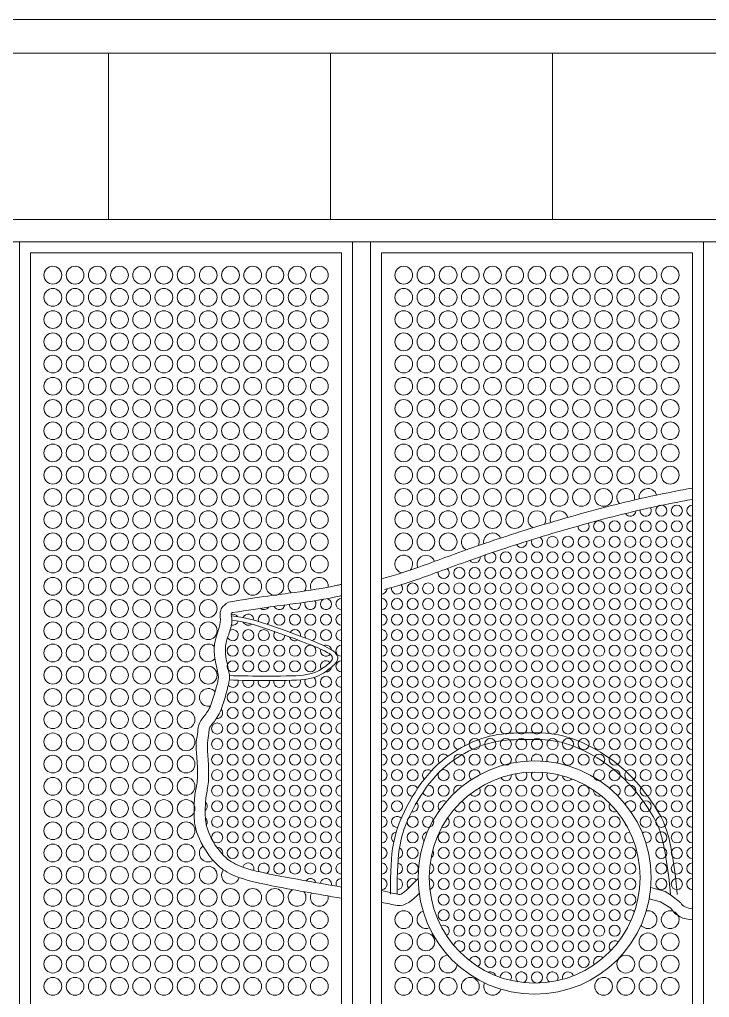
# Model space of a CAD drawing. Header units: metres. Extents: x 14775 to 14878, y 5674 to 5737.
# Drawn here: x 14863.125 to 14866.232, y 5693.133 to 5697.533 of the extents above; entities that cross this region are included whole.
import ezdxf

# ---------------------------------------------------------------- set-up
doc = ezdxf.new("R2010")
doc.units = ezdxf.units.M
doc.header["$MEASUREMENT"] = 0
doc.layers.add('АР-Стены', color=7, linetype='Continuous', lineweight=13)
doc.layers.add('ЧЕРТЕЖ', color=7, linetype='Continuous', lineweight=0)

# ---------------------------------------------------------------- blocks, each defined once
blk = doc.blocks.new('*U77')
at = {"layer": 'АР-Стены', "color": 8, "linetype": 'Continuous', "lineweight": 0}
blk.add_line((-1.7691, -0.9383), (-1.7225, -0.9748), dxfattribs=at)
at = {"layer": 'АР-Стены', "color": 8, "linetype": 'Continuous', "lineweight": 0, "flags": 128}
blk.add_lwpolyline([(-1.7691, -0.9383), (-1.7934, -0.924), (-1.8576, -0.9058)], dxfattribs=at)
at = {"layer": 'АР-Стены', "color": 8, "linetype": 'Continuous', "lineweight": 13, "flags": 128}
blk.add_lwpolyline([(-1.767, -0.9976), (-1.8132, -0.9703), (-1.8643, -0.9559)], dxfattribs=at)
at = {"layer": 'АР-Стены', "color": 251, "linetype": 'Continuous', "lineweight": 0}
for centre, radius in [((-4.55, 1.85), 0.04), ((-4.45, 1.85), 0.04), ((-4.35, 1.85), 0.04), ((-4.25, 1.85), 0.04), ((-4.15, 1.85), 0.04), ((-4.05, 1.85), 0.04), ((-3.95, 1.85), 0.04), ((-3.85, 1.85), 0.04), ((-3.75, 1.85), 0.04), ((-3.65, 1.85), 0.04), ((-3.55, 1.85), 0.04), ((-3.45, 1.85), 0.04), ((-3.35, 1.85), 0.04), ((-2.97, 1.85), 0.04), ((-2.87, 1.85), 0.04), ((-2.77, 1.85), 0.04), ((-2.67, 1.85), 0.04), ((-2.57, 1.85), 0.04), ((-2.47, 1.85), 0.04), ((-2.37, 1.85), 0.04), ((-2.27, 1.85), 0.04), ((-2.17, 1.85), 0.04), ((-2.07, 1.85), 0.04), ((-1.97, 1.85), 0.04), ((-1.87, 1.85), 0.04), ((-1.77, 1.85), 0.04), ((-4.55, 1.75), 0.04), ((-4.45, 1.75), 0.04), ((-4.35, 1.75), 0.04), ((-4.25, 1.75), 0.04), ((-4.15, 1.75), 0.04), ((-4.05, 1.75), 0.04), ((-3.95, 1.75), 0.04), ((-3.85, 1.75), 0.04), ((-3.75, 1.75), 0.04), ((-3.65, 1.75), 0.04), ((-3.55, 1.75), 0.04), ((-3.45, 1.75), 0.04), ((-3.35, 1.75), 0.04), ((-2.97, 1.75), 0.04), ((-2.87, 1.75), 0.04), ((-2.77, 1.75), 0.04), ((-2.67, 1.75), 0.04), ((-2.57, 1.75), 0.04), ((-2.47, 1.75), 0.04), ((-2.37, 1.75), 0.04), ((-2.27, 1.75), 0.04), ((-2.17, 1.75), 0.04), ((-2.07, 1.75), 0.04), ((-1.97, 1.75), 0.04), ((-1.87, 1.75), 0.04), ((-1.77, 1.75), 0.04), ((-4.55, 1.65), 0.04), ((-4.45, 1.65), 0.04), ((-4.35, 1.65), 0.04), ((-4.25, 1.65), 0.04), ((-4.15, 1.65), 0.04), ((-4.05, 1.65), 0.04), ((-3.95, 1.65), 0.04), ((-3.85, 1.65), 0.04), ((-3.75, 1.65), 0.04), ((-3.65, 1.65), 0.04), ((-3.55, 1.65), 0.04), ((-3.45, 1.65), 0.04), ((-3.35, 1.65), 0.04), ((-2.97, 1.65), 0.04), ((-2.87, 1.65), 0.04), ((-2.77, 1.65), 0.04), ((-2.67, 1.65), 0.04), ((-2.57, 1.65), 0.04), ((-2.47, 1.65), 0.04), ((-2.37, 1.65), 0.04), ((-2.27, 1.65), 0.04), ((-2.17, 1.65), 0.04), ((-2.07, 1.65), 0.04), ((-1.97, 1.65), 0.04), ((-1.87, 1.65), 0.04), ((-1.77, 1.65), 0.04), ((-4.55, 1.55), 0.04), ((-4.45, 1.55), 0.04), ((-4.35, 1.55), 0.04), ((-4.25, 1.55), 0.04), ((-4.15, 1.55), 0.04), ((-4.05, 1.55), 0.04), ((-3.95, 1.55), 0.04), ((-3.85, 1.55), 0.04), ((-3.75, 1.55), 0.04), ((-3.65, 1.55), 0.04), ((-3.55, 1.55), 0.04), ((-3.45, 1.55), 0.04), ((-3.35, 1.55), 0.04), ((-2.97, 1.55), 0.04), ((-2.87, 1.55), 0.04), ((-2.77, 1.55), 0.04), ((-2.67, 1.55), 0.04), ((-2.57, 1.55), 0.04), ((-2.47, 1.55), 0.04), ((-2.37, 1.55), 0.04), ((-2.27, 1.55), 0.04), ((-2.17, 1.55), 0.04), ((-2.07, 1.55), 0.04), ((-1.97, 1.55), 0.04), ((-1.87, 1.55), 0.04), ((-1.77, 1.55), 0.04), ((-4.55, 1.45), 0.04), ((-4.45, 1.45), 0.04), ((-4.35, 1.45), 0.04), ((-4.25, 1.45), 0.04), ((-4.15, 1.45), 0.04), ((-4.05, 1.45), 0.04), ((-3.95, 1.45), 0.04), ((-3.85, 1.45), 0.04), ((-3.75, 1.45), 0.04), ((-3.65, 1.45), 0.04), ((-3.55, 1.45), 0.04), ((-3.45, 1.45), 0.04), ((-3.35, 1.45), 0.04), ((-2.97, 1.45), 0.04), ((-2.87, 1.45), 0.04), ((-2.77, 1.45), 0.04), ((-2.67, 1.45), 0.04), ((-2.57, 1.45), 0.04), ((-2.47, 1.45), 0.04), ((-2.37, 1.45), 0.04), ((-2.27, 1.45), 0.04), ((-2.17, 1.45), 0.04), ((-2.07, 1.45), 0.04), ((-1.97, 1.45), 0.04), ((-1.87, 1.45), 0.04), ((-1.77, 1.45), 0.04), ((-4.55, 1.35), 0.04), ((-4.45, 1.35), 0.04), ((-4.35, 1.35), 0.04), ((-4.25, 1.35), 0.04), ((-4.15, 1.35), 0.04), ((-4.05, 1.35), 0.04), ((-3.95, 1.35), 0.04), ((-3.85, 1.35), 0.04), ((-3.75, 1.35), 0.04), ((-3.65, 1.35), 0.04), ((-3.55, 1.35), 0.04), ((-3.45, 1.35), 0.04), ((-3.35, 1.35), 0.04), ((-2.97, 1.35), 0.04), ((-2.87, 1.35), 0.04), ((-2.77, 1.35), 0.04), ((-2.67, 1.35), 0.04), ((-2.57, 1.35), 0.04), ((-2.47, 1.35), 0.04), ((-2.37, 1.35), 0.04), ((-2.27, 1.35), 0.04), ((-2.17, 1.35), 0.04), ((-2.07, 1.35), 0.04), ((-1.97, 1.35), 0.04), ((-1.87, 1.35), 0.04), ((-1.77, 1.35), 0.04), ((-4.55, 1.25), 0.04), ((-4.45, 1.25), 0.04), ((-4.35, 1.25), 0.04), ((-4.25, 1.25), 0.04), ((-4.15, 1.25), 0.04), ((-4.05, 1.25), 0.04), ((-3.95, 1.25), 0.04), ((-3.85, 1.25), 0.04), ((-3.75, 1.25), 0.04), ((-3.65, 1.25), 0.04), ((-3.55, 1.25), 0.04), ((-3.45, 1.25), 0.04), ((-3.35, 1.25), 0.04), ((-2.97, 1.25), 0.04), ((-2.87, 1.25), 0.04), ((-2.77, 1.25), 0.04), ((-2.67, 1.25), 0.04), ((-2.57, 1.25), 0.04), ((-2.47, 1.25), 0.04), ((-2.37, 1.25), 0.04), ((-2.27, 1.25), 0.04), ((-2.17, 1.25), 0.04), ((-2.07, 1.25), 0.04), ((-1.97, 1.25), 0.04), ((-1.87, 1.25), 0.04), ((-1.77, 1.25), 0.04), ((-4.55, 1.15), 0.04), ((-4.45, 1.15), 0.04), ((-4.35, 1.15), 0.04), ((-4.25, 1.15), 0.04), ((-4.15, 1.15), 0.04), ((-4.05, 1.15), 0.04), ((-3.95, 1.15), 0.04), ((-3.85, 1.15), 0.04), ((-3.75, 1.15), 0.04), ((-3.65, 1.15), 0.04), ((-3.55, 1.15), 0.04), ((-3.45, 1.15), 0.04), ((-3.35, 1.15), 0.04), ((-2.97, 1.15), 0.04), ((-2.87, 1.15), 0.04), ((-2.77, 1.15), 0.04), ((-2.67, 1.15), 0.04), ((-2.57, 1.15), 0.04), ((-2.47, 1.15), 0.04), ((-2.37, 1.15), 0.04), ((-2.27, 1.15), 0.04), ((-2.17, 1.15), 0.04), ((-2.07, 1.15), 0.04), ((-1.97, 1.15), 0.04), ((-1.87, 1.15), 0.04), ((-1.77, 1.15), 0.04), ((-4.55, 1.05), 0.04), ((-4.45, 1.05), 0.04), ((-4.35, 1.05), 0.04), ((-4.25, 1.05), 0.04), ((-4.15, 1.05), 0.04), ((-4.05, 1.05), 0.04), ((-3.95, 1.05), 0.04), ((-3.85, 1.05), 0.04), ((-3.75, 1.05), 0.04), ((-3.65, 1.05), 0.04), ((-3.55, 1.05), 0.04), ((-3.45, 1.05), 0.04), ((-3.35, 1.05), 0.04), ((-2.97, 1.05), 0.04), ((-2.87, 1.05), 0.04), ((-2.77, 1.05), 0.04), ((-2.67, 1.05), 0.04), ((-2.57, 1.05), 0.04), ((-2.47, 1.05), 0.04), ((-2.37, 1.05), 0.04), ((-2.27, 1.05), 0.04), ((-2.17, 1.05), 0.04), ((-2.07, 1.05), 0.04), ((-1.97, 1.05), 0.04), ((-1.87, 1.05), 0.04), ((-1.77, 1.05), 0.04), ((-4.55, 0.95), 0.04), ((-4.45, 0.95), 0.04), ((-4.35, 0.95), 0.04), ((-4.25, 0.95), 0.04), ((-4.15, 0.95), 0.04), ((-4.05, 0.95), 0.04), ((-3.95, 0.95), 0.04), ((-3.85, 0.95), 0.04), ((-3.75, 0.95), 0.04), ((-3.65, 0.95), 0.04), ((-3.55, 0.95), 0.04), ((-3.45, 0.95), 0.04), ((-3.35, 0.95), 0.04), ((-2.97, 0.95), 0.04), ((-2.87, 0.95), 0.04), ((-2.77, 0.95), 0.04), ((-2.67, 0.95), 0.04), ((-2.57, 0.95), 0.04), ((-2.47, 0.95), 0.04), ((-2.37, 0.95), 0.04), ((-2.27, 0.95), 0.04), ((-2.17, 0.95), 0.04), ((-2.07, 0.95), 0.04), ((-1.97, 0.95), 0.04), ((-1.87, 0.95), 0.04), ((-1.77, 0.95), 0.04), ((-4.55, 0.85), 0.04), ((-4.45, 0.85), 0.04), ((-4.35, 0.85), 0.04), ((-4.25, 0.85), 0.04), ((-4.15, 0.85), 0.04), ((-4.05, 0.85), 0.04), ((-3.95, 0.85), 0.04), ((-3.85, 0.85), 0.04), ((-3.75, 0.85), 0.04), ((-3.65, 0.85), 0.04), ((-3.55, 0.85), 0.04), ((-3.45, 0.85), 0.04), ((-3.35, 0.85), 0.04), ((-2.97, 0.85), 0.04), ((-2.87, 0.85), 0.04), ((-2.77, 0.85), 0.04), ((-2.67, 0.85), 0.04), ((-2.57, 0.85), 0.04), ((-2.47, 0.85), 0.04), ((-2.37, 0.85), 0.04), ((-2.27, 0.85), 0.04), ((-2.17, 0.85), 0.04), ((-2.07, 0.85), 0.04), ((-4.55, 0.75), 0.04), ((-4.45, 0.75), 0.04), ((-4.35, 0.75), 0.04), ((-4.25, 0.75), 0.04), ((-4.15, 0.75), 0.04), ((-4.05, 0.75), 0.04), ((-3.95, 0.75), 0.04), ((-3.85, 0.75), 0.04), ((-3.75, 0.75), 0.04), ((-3.65, 0.75), 0.04), ((-3.55, 0.75), 0.04), ((-3.45, 0.75), 0.04), ((-3.35, 0.75), 0.04), ((-2.97, 0.75), 0.04), ((-2.87, 0.75), 0.04), ((-2.77, 0.75), 0.04), ((-2.67, 0.75), 0.04), ((-2.57, 0.75), 0.04), ((-2.47, 0.75), 0.04), ((-4.55, 0.65), 0.04), ((-4.45, 0.65), 0.04), ((-4.35, 0.65), 0.04), ((-4.25, 0.65), 0.04), ((-4.15, 0.65), 0.04), ((-4.05, 0.65), 0.04), ((-3.95, 0.65), 0.04), ((-3.85, 0.65), 0.04), ((-3.75, 0.65), 0.04), ((-3.65, 0.65), 0.04), ((-3.55, 0.65), 0.04), ((-3.45, 0.65), 0.04), ((-3.35, 0.65), 0.04), ((-2.97, 0.65), 0.04), ((-2.87, 0.65), 0.04), ((-2.77, 0.65), 0.04), ((-4.55, 0.55), 0.04), ((-4.45, 0.55), 0.04), ((-4.35, 0.55), 0.04), ((-4.25, 0.55), 0.04), ((-4.15, 0.55), 0.04), ((-4.05, 0.55), 0.04), ((-3.95, 0.55), 0.04), ((-3.85, 0.55), 0.04), ((-3.75, 0.55), 0.04), ((-3.65, 0.55), 0.04), ((-3.55, 0.55), 0.04), ((-3.45, 0.55), 0.04), ((-3.35, 0.55), 0.04), ((-4.55, 0.45), 0.04), ((-4.45, 0.45), 0.04), ((-4.35, 0.45), 0.04), ((-4.25, 0.45), 0.04), ((-4.15, 0.45), 0.04), ((-4.05, 0.45), 0.04), ((-3.95, 0.45), 0.04), ((-3.85, 0.45), 0.04), ((-3.75, 0.45), 0.04), ((-3.65, 0.45), 0.04), ((-3.55, 0.45), 0.04), ((-4.55, 0.35), 0.04), ((-4.45, 0.35), 0.04), ((-4.35, 0.35), 0.04), ((-4.25, 0.35), 0.04), ((-4.15, 0.35), 0.04), ((-4.05, 0.35), 0.04), ((-3.95, 0.35), 0.04), ((-3.85, 0.35), 0.04), ((-4.55, 0.25), 0.04), ((-4.45, 0.25), 0.04), ((-4.35, 0.25), 0.04), ((-4.25, 0.25), 0.04), ((-4.15, 0.25), 0.04), ((-4.05, 0.25), 0.04), ((-3.95, 0.25), 0.04), ((-3.85, 0.25), 0.04), ((-4.55, 0.15), 0.04), ((-4.45, 0.15), 0.04), ((-4.35, 0.15), 0.04), ((-4.25, 0.15), 0.04), ((-4.15, 0.15), 0.04), ((-4.05, 0.15), 0.04), ((-3.95, 0.15), 0.04), ((-4.55, 0.05), 0.04), ((-4.45, 0.05), 0.04), ((-4.35, 0.05), 0.04), ((-4.25, 0.05), 0.04), ((-4.15, 0.05), 0.04), ((-4.05, 0.05), 0.04), ((-3.95, 0.05), 0.04), ((-3.85, 0.05), 0.04), ((-4.55, -0.05), 0.04), ((-4.45, -0.05), 0.04), ((-4.35, -0.05), 0.04), ((-4.25, -0.05), 0.04), ((-4.15, -0.05), 0.04), ((-4.05, -0.05), 0.04), ((-3.95, -0.05), 0.04), ((-4.55, -0.15), 0.04), ((-4.45, -0.15), 0.04), ((-4.35, -0.15), 0.04), ((-4.25, -0.15), 0.04), ((-4.15, -0.15), 0.04), ((-4.05, -0.15), 0.04), ((-3.95, -0.15), 0.04), ((-4.55, -0.25), 0.04), ((-4.45, -0.25), 0.04), ((-4.35, -0.25), 0.04), ((-4.25, -0.25), 0.04), ((-4.15, -0.25), 0.04), ((-4.05, -0.25), 0.04), ((-3.95, -0.25), 0.04), ((-4.55, -0.35), 0.04), ((-4.45, -0.35), 0.04), ((-4.35, -0.35), 0.04), ((-4.25, -0.35), 0.04), ((-4.15, -0.35), 0.04), ((-4.05, -0.35), 0.04), ((-3.95, -0.35), 0.04), ((-2.3804, -0.8606), 0.4748), ((-4.55, -0.45), 0.04), ((-4.45, -0.45), 0.04), ((-4.35, -0.45), 0.04), ((-4.25, -0.45), 0.04), ((-4.15, -0.45), 0.04), ((-4.05, -0.45), 0.04), ((-3.95, -0.45), 0.04), ((-4.55, -0.55), 0.04), ((-4.45, -0.55), 0.04), ((-4.35, -0.55), 0.04), ((-4.25, -0.55), 0.04), ((-4.15, -0.55), 0.04), ((-4.05, -0.55), 0.04), ((-3.95, -0.55), 0.04), ((-4.55, -0.65), 0.04), ((-4.45, -0.65), 0.04), ((-4.35, -0.65), 0.04), ((-4.25, -0.65), 0.04), ((-4.15, -0.65), 0.04), ((-4.05, -0.65), 0.04), ((-3.95, -0.65), 0.04), ((-4.55, -0.75), 0.04), ((-4.45, -0.75), 0.04), ((-4.35, -0.75), 0.04), ((-4.25, -0.75), 0.04), ((-4.15, -0.75), 0.04), ((-4.05, -0.75), 0.04), ((-3.95, -0.75), 0.04), ((-4.55, -0.85), 0.04), ((-4.45, -0.85), 0.04), ((-4.35, -0.85), 0.04), ((-4.25, -0.85), 0.04), ((-4.15, -0.85), 0.04), ((-4.05, -0.85), 0.04), ((-3.95, -0.85), 0.04), ((-3.85, -0.85), 0.04), ((-4.55, -0.95), 0.04), ((-4.45, -0.95), 0.04), ((-4.35, -0.95), 0.04), ((-4.25, -0.95), 0.04), ((-4.15, -0.95), 0.04), ((-4.05, -0.95), 0.04), ((-3.95, -0.95), 0.04), ((-3.85, -0.95), 0.04), ((-3.75, -0.95), 0.04), ((-3.65, -0.95), 0.04), ((-3.55, -0.95), 0.04), ((-4.55, -1.05), 0.04), ((-4.45, -1.05), 0.04), ((-4.35, -1.05), 0.04), ((-4.25, -1.05), 0.04), ((-4.15, -1.05), 0.04), ((-4.05, -1.05), 0.04), ((-3.95, -1.05), 0.04), ((-3.85, -1.05), 0.04), ((-3.75, -1.05), 0.04), ((-3.65, -1.05), 0.04), ((-3.55, -1.05), 0.04), ((-3.45, -1.05), 0.04), ((-3.35, -1.05), 0.04), ((-2.97, -1.05), 0.04), ((-1.77, -1.05), 0.04), ((-4.55, -1.15), 0.04), ((-4.45, -1.15), 0.04), ((-4.35, -1.15), 0.04), ((-4.25, -1.15), 0.04), ((-4.15, -1.15), 0.04), ((-4.05, -1.15), 0.04), ((-3.95, -1.15), 0.04), ((-3.85, -1.15), 0.04), ((-3.75, -1.15), 0.04), ((-3.65, -1.15), 0.04), ((-3.55, -1.15), 0.04), ((-3.45, -1.15), 0.04), ((-3.35, -1.15), 0.04), ((-2.97, -1.15), 0.04), ((-2.87, -1.15), 0.04), ((-1.87, -1.15), 0.04), ((-1.77, -1.15), 0.04), ((-4.55, -1.25), 0.04), ((-4.45, -1.25), 0.04), ((-4.35, -1.25), 0.04), ((-4.25, -1.25), 0.04), ((-4.15, -1.25), 0.04), ((-4.05, -1.25), 0.04), ((-3.95, -1.25), 0.04), ((-3.85, -1.25), 0.04), ((-3.75, -1.25), 0.04), ((-3.65, -1.25), 0.04), ((-3.55, -1.25), 0.04), ((-3.45, -1.25), 0.04), ((-3.35, -1.25), 0.04), ((-2.97, -1.25), 0.04), ((-2.87, -1.25), 0.04), ((-1.97, -1.25), 0.04), ((-1.87, -1.25), 0.04), ((-1.77, -1.25), 0.04), ((-4.55, -1.35), 0.04), ((-4.45, -1.35), 0.04), ((-4.35, -1.35), 0.04), ((-4.25, -1.35), 0.04), ((-4.15, -1.35), 0.04), ((-4.05, -1.35), 0.04), ((-3.95, -1.35), 0.04), ((-3.85, -1.35), 0.04), ((-3.75, -1.35), 0.04), ((-3.65, -1.35), 0.04), ((-3.55, -1.35), 0.04), ((-3.45, -1.35), 0.04), ((-3.35, -1.35), 0.04), ((-2.97, -1.35), 0.04), ((-2.87, -1.35), 0.04), ((-2.77, -1.35), 0.04), ((-2.67, -1.35), 0.04), ((-2.07, -1.35), 0.04), ((-1.97, -1.35), 0.04), ((-1.87, -1.35), 0.04), ((-1.77, -1.35), 0.04)]:
    blk.add_circle(centre, radius, dxfattribs=at)
at = {"layer": 'АР-Стены', "color": 8, "linetype": 'Continuous', "lineweight": 0}
for centre in [(-1.81, 0.79), (-1.74, 0.79), (-2.09, 0.72), (-2.02, 0.72), (-1.95, 0.72), (-1.88, 0.72), (-1.81, 0.72), (-1.74, 0.72), (-2.3, 0.65), (-2.23, 0.65), (-2.16, 0.65), (-2.09, 0.65), (-2.02, 0.65), (-1.95, 0.65), (-1.88, 0.65), (-1.81, 0.65), (-1.74, 0.65), (-2.51, 0.58), (-2.44, 0.58), (-2.37, 0.58), (-2.3, 0.58), (-2.23, 0.58), (-2.16, 0.58), (-2.09, 0.58), (-2.02, 0.58), (-1.95, 0.58), (-1.88, 0.58), (-1.81, 0.58), (-1.74, 0.58), (-2.72, 0.51), (-2.65, 0.51), (-2.58, 0.51), (-2.51, 0.51), (-2.44, 0.51), (-2.37, 0.51), (-2.3, 0.51), (-2.23, 0.51), (-2.16, 0.51), (-2.09, 0.51), (-2.02, 0.51), (-1.95, 0.51), (-1.88, 0.51), (-1.81, 0.51), (-1.74, 0.51), (-2.93, 0.44), (-2.86, 0.44), (-2.79, 0.44), (-2.72, 0.44), (-2.65, 0.44), (-2.58, 0.44), (-2.51, 0.44), (-2.44, 0.44), (-2.37, 0.44), (-2.3, 0.44), (-2.23, 0.44), (-2.16, 0.44), (-2.09, 0.44), (-2.02, 0.44), (-1.95, 0.44), (-1.88, 0.44), (-1.81, 0.44), (-1.74, 0.44), (-3, 0.37), (-2.93, 0.37), (-2.86, 0.37), (-2.79, 0.37), (-2.72, 0.37), (-2.65, 0.37), (-2.58, 0.37), (-2.51, 0.37), (-2.44, 0.37), (-2.37, 0.37), (-2.3, 0.37), (-2.23, 0.37), (-2.16, 0.37), (-2.09, 0.37), (-2.02, 0.37), (-1.95, 0.37), (-1.88, 0.37), (-1.81, 0.37), (-1.74, 0.37), (-3.53, 0.3), (-3.46, 0.3), (-3.39, 0.3), (-3.32, 0.3), (-3, 0.3), (-2.93, 0.3), (-2.86, 0.3), (-2.79, 0.3), (-2.72, 0.3), (-2.65, 0.3), (-2.58, 0.3), (-2.51, 0.3), (-2.44, 0.3), (-2.37, 0.3), (-2.3, 0.3), (-2.23, 0.3), (-2.16, 0.3), (-2.09, 0.3), (-2.02, 0.3), (-1.95, 0.3), (-1.88, 0.3), (-1.81, 0.3), (-1.74, 0.3), (-3.67, 0.23), (-3.6, 0.23), (-3.32, 0.23), (-3, 0.23), (-2.93, 0.23), (-2.86, 0.23), (-2.79, 0.23), (-2.72, 0.23), (-2.65, 0.23), (-2.58, 0.23), (-2.51, 0.23), (-2.44, 0.23), (-2.37, 0.23), (-2.3, 0.23), (-2.23, 0.23), (-2.16, 0.23), (-2.09, 0.23), (-2.02, 0.23), (-1.95, 0.23), (-1.88, 0.23), (-1.81, 0.23), (-1.74, 0.23), (-3.74, 0.16), (-3.67, 0.16), (-3.6, 0.16), (-3.53, 0.16), (-3.46, 0.16), (-3.39, 0.16), (-3, 0.16), (-2.93, 0.16), (-2.86, 0.16), (-2.79, 0.16), (-2.72, 0.16), (-2.65, 0.16), (-2.58, 0.16), (-2.51, 0.16), (-2.44, 0.16), (-2.37, 0.16), (-2.3, 0.16), (-2.23, 0.16), (-2.16, 0.16), (-2.09, 0.16), (-2.02, 0.16), (-1.95, 0.16), (-1.88, 0.16), (-1.81, 0.16), (-1.74, 0.16), (-3.74, 0.09), (-3.67, 0.09), (-3.6, 0.09), (-3.53, 0.09), (-3.46, 0.09), (-3.39, 0.09), (-3, 0.09), (-2.93, 0.09), (-2.86, 0.09), (-2.79, 0.09), (-2.72, 0.09), (-2.65, 0.09), (-2.58, 0.09), (-2.51, 0.09), (-2.44, 0.09), (-2.37, 0.09), (-2.3, 0.09), (-2.23, 0.09), (-2.16, 0.09), (-2.09, 0.09), (-2.02, 0.09), (-1.95, 0.09), (-1.88, 0.09), (-1.81, 0.09), (-1.74, 0.09), (-3.32, 0.02), (-3, 0.02), (-2.93, 0.02), (-2.86, 0.02), (-2.79, 0.02), (-2.72, 0.02), (-2.65, 0.02), (-2.58, 0.02), (-2.51, 0.02), (-2.44, 0.02), (-2.37, 0.02), (-2.3, 0.02), (-2.23, 0.02), (-2.16, 0.02), (-2.09, 0.02), (-2.02, 0.02), (-1.95, 0.02), (-1.88, 0.02), (-1.81, 0.02), (-1.74, 0.02), (-3.74, -0.05), (-3.67, -0.05), (-3.6, -0.05), (-3.53, -0.05), (-3.46, -0.05), (-3.39, -0.05), (-3.32, -0.05), (-3, -0.05), (-2.93, -0.05), (-2.86, -0.05), (-2.79, -0.05), (-2.72, -0.05), (-2.65, -0.05), (-2.58, -0.05), (-2.51, -0.05), (-2.44, -0.05), (-2.37, -0.05), (-2.3, -0.05), (-2.23, -0.05), (-2.16, -0.05), (-2.09, -0.05), (-2.02, -0.05), (-1.95, -0.05), (-1.88, -0.05), (-1.81, -0.05), (-1.74, -0.05), (-3.74, -0.12), (-3.67, -0.12), (-3.6, -0.12), (-3.53, -0.12), (-3.46, -0.12), (-3.39, -0.12), (-3.32, -0.12), (-3, -0.12), (-2.93, -0.12), (-2.86, -0.12), (-2.79, -0.12), (-2.72, -0.12), (-2.65, -0.12), (-2.58, -0.12), (-2.51, -0.12), (-2.44, -0.12), (-2.37, -0.12), (-2.3, -0.12), (-2.23, -0.12), (-2.16, -0.12), (-2.09, -0.12), (-2.02, -0.12), (-1.95, -0.12), (-1.88, -0.12), (-1.81, -0.12), (-1.74, -0.12), (-3.81, -0.19), (-3.74, -0.19), (-3.67, -0.19), (-3.6, -0.19), (-3.53, -0.19), (-3.46, -0.19), (-3.39, -0.19), (-3.32, -0.19), (-3, -0.19), (-2.93, -0.19), (-2.86, -0.19), (-2.79, -0.19), (-2.72, -0.19), (-2.65, -0.19), (-2.58, -0.19), (-2.51, -0.19), (-2.44, -0.19), (-2.37, -0.19), (-2.3, -0.19), (-2.23, -0.19), (-2.16, -0.19), (-2.09, -0.19), (-2.02, -0.19), (-1.95, -0.19), (-1.88, -0.19), (-1.81, -0.19), (-1.74, -0.19), (-3.81, -0.26), (-3.74, -0.26), (-3.67, -0.26), (-3.6, -0.26), (-3.53, -0.26), (-3.46, -0.26), (-3.39, -0.26), (-3.32, -0.26), (-3, -0.26), (-2.93, -0.26), (-2.86, -0.26), (-2.79, -0.26), (-2.65, -0.26), (-2.58, -0.26), (-2.51, -0.26), (-2.44, -0.26), (-2.37, -0.26), (-2.3, -0.26), (-2.23, -0.26), (-2.16, -0.26), (-2.09, -0.26), (-2.02, -0.26), (-1.95, -0.26), (-1.88, -0.26), (-1.81, -0.26), (-1.74, -0.26), (-3.81, -0.33), (-3.74, -0.33), (-3.67, -0.33), (-3.6, -0.33), (-3.53, -0.33), (-3.46, -0.33), (-3.39, -0.33), (-3.32, -0.33), (-3, -0.33), (-2.93, -0.33), (-2.86, -0.33), (-2.72, -0.33), (-2.65, -0.33), (-2.58, -0.33), (-2.51, -0.33), (-2.23, -0.33), (-2.16, -0.33), (-2.09, -0.33), (-2.02, -0.33), (-1.95, -0.33), (-1.88, -0.33), (-1.81, -0.33), (-1.74, -0.33), (-3.81, -0.4), (-3.74, -0.4), (-3.67, -0.4), (-3.6, -0.4), (-3.53, -0.4), (-3.46, -0.4), (-3.39, -0.4), (-3.32, -0.4), (-3, -0.4), (-2.93, -0.4), (-2.79, -0.4), (-2.72, -0.4), (-2.09, -0.4), (-2.02, -0.4), (-1.95, -0.4), (-1.88, -0.4), (-1.81, -0.4), (-1.74, -0.4), (-3.81, -0.47), (-3.74, -0.47), (-3.67, -0.47), (-3.6, -0.47), (-3.53, -0.47), (-3.46, -0.47), (-3.39, -0.47), (-3.32, -0.47), (-3, -0.47), (-2.79, -0.47), (-2.58, -0.47), (-2.51, -0.47), (-2.44, -0.47), (-2.37, -0.47), (-2.3, -0.47), (-2.23, -0.47), (-2.16, -0.47), (-1.95, -0.47), (-1.88, -0.47), (-1.81, -0.47), (-1.74, -0.47), (-3.81, -0.54), (-3.74, -0.54), (-3.67, -0.54), (-3.6, -0.54), (-3.53, -0.54), (-3.46, -0.54), (-3.39, -0.54), (-3.32, -0.54), (-3, -0.54), (-2.86, -0.54), (-2.65, -0.54), (-2.58, -0.54), (-2.51, -0.54), (-2.44, -0.54), (-2.37, -0.54), (-2.3, -0.54), (-2.23, -0.54), (-2.16, -0.54), (-2.09, -0.54), (-1.88, -0.54), (-1.81, -0.54), (-1.74, -0.54), (-3.81, -0.61), (-3.74, -0.61), (-3.67, -0.61), (-3.6, -0.61), (-3.53, -0.61), (-3.46, -0.61), (-3.39, -0.61), (-3.32, -0.61), (-2.93, -0.61), (-2.86, -0.61), (-2.72, -0.61), (-2.65, -0.61), (-2.58, -0.61), (-2.51, -0.61), (-2.44, -0.61), (-2.37, -0.61), (-2.3, -0.61), (-2.23, -0.61), (-2.16, -0.61), (-2.09, -0.61), (-2.02, -0.61), (-1.88, -0.61), (-1.81, -0.61), (-1.74, -0.61), (-3.81, -0.68), (-3.74, -0.68), (-3.67, -0.68), (-3.6, -0.68), (-3.53, -0.68), (-3.46, -0.68), (-3.39, -0.68), (-3.32, -0.68), (-2.93, -0.68), (-2.79, -0.68), (-2.72, -0.68), (-2.65, -0.68), (-2.58, -0.68), (-2.51, -0.68), (-2.44, -0.68), (-2.37, -0.68), (-2.3, -0.68), (-2.23, -0.68), (-2.16, -0.68), (-2.09, -0.68), (-2.02, -0.68), (-1.81, -0.68), (-1.74, -0.68), (-3.74, -0.75), (-3.67, -0.75), (-3.6, -0.75), (-3.53, -0.75), (-3.46, -0.75), (-3.39, -0.75), (-3.32, -0.75), (-2.93, -0.75), (-2.79, -0.75), (-2.72, -0.75), (-2.65, -0.75), (-2.58, -0.75), (-2.51, -0.75), (-2.44, -0.75), (-2.37, -0.75), (-2.3, -0.75), (-2.23, -0.75), (-2.16, -0.75), (-2.09, -0.75), (-2.02, -0.75), (-1.95, -0.75), (-1.81, -0.75), (-1.74, -0.75), (-3.53, -0.82), (-3.46, -0.82), (-3.39, -0.82), (-3.32, -0.82), (-2.93, -0.82), (-2.79, -0.82), (-2.72, -0.82), (-2.65, -0.82), (-2.58, -0.82), (-2.51, -0.82), (-2.44, -0.82), (-2.37, -0.82), (-2.3, -0.82), (-2.23, -0.82), (-2.16, -0.82), (-2.09, -0.82), (-2.02, -0.82), (-1.95, -0.82), (-1.81, -0.82), (-1.74, -0.82), (-2.79, -0.89), (-2.72, -0.89), (-2.65, -0.89), (-2.58, -0.89), (-2.51, -0.89), (-2.44, -0.89), (-2.37, -0.89), (-2.3, -0.89), (-2.23, -0.89), (-2.16, -0.89), (-2.09, -0.89), (-2.02, -0.89), (-1.95, -0.89), (-1.81, -0.89), (-1.74, -0.89), (-2.79, -0.96), (-2.72, -0.96), (-2.65, -0.96), (-2.58, -0.96), (-2.51, -0.96), (-2.44, -0.96), (-2.37, -0.96), (-2.3, -0.96), (-2.23, -0.96), (-2.16, -0.96), (-2.09, -0.96), (-2.02, -0.96), (-1.95, -0.96), (-2.79, -1.03), (-2.72, -1.03), (-2.65, -1.03), (-2.58, -1.03), (-2.51, -1.03), (-2.44, -1.03), (-2.37, -1.03), (-2.3, -1.03), (-2.23, -1.03), (-2.16, -1.03), (-2.09, -1.03), (-2.02, -1.03), (-2.72, -1.1), (-2.65, -1.1), (-2.58, -1.1), (-2.51, -1.1), (-2.44, -1.1), (-2.37, -1.1), (-2.3, -1.1), (-2.23, -1.1), (-2.16, -1.1), (-2.09, -1.1), (-2.02, -1.1), (-2.65, -1.17), (-2.58, -1.17), (-2.51, -1.17), (-2.44, -1.17), (-2.37, -1.17), (-2.3, -1.17), (-2.23, -1.17), (-2.16, -1.17), (-2.09, -1.17), (-2.58, -1.24), (-2.51, -1.24), (-2.44, -1.24), (-2.37, -1.24), (-2.3, -1.24), (-2.23, -1.24), (-2.16, -1.24), (-2.37, -1.31)]:
    blk.add_circle(centre, 0.025, dxfattribs=at)
at = {"layer": 'АР-Стены', "color": 8, "linetype": 'Continuous', "lineweight": 13}
blk.add_circle((-2.3804, -0.8606), 0.5248, dxfattribs=at)
at = {"layer": 'АР-Стены', "color": 251, "linetype": 'Continuous', "lineweight": 0}
for centre, start, end in [((-1.97, 0.85), 343.1197, 223.8742), ((-1.87, 0.85), 15.2367, 189.3617), ((-2.37, 0.75), 328.7745, 244.9208), ((-2.27, 0.75), 14.2386, 198.1662), ((-2.67, 0.65), 335.0326, 243.7696), ((-2.57, 0.65), 25.2146, 192.0737), ((-2.97, 0.55), 317.2439, 259.5286), ((-2.87, 0.55), 17.0052, 202.7088), ((-3.45, 0.45), 327.5398, 228.158), ((-3.35, 0.45), 354.5057, 205.0595), ((-3.85, 0.15), 46.8595, 318.8086), ((-3.85, -0.05), 40.2634, 283.6212), ((-3.85, -0.75), 126.6999, 303.0089), ((-3.75, -0.85), 142.7827, 344.9091), ((-3.45, -0.95), 119.5837, 40.109), ((-3.35, -0.95), 150.5464, 9.5687), ((-1.87, -1.05), 218.3588, 100.9286), ((-2.87, -1.05), 108.6985, 293.5953), ((-2.77, -1.25), 92.7357, 357.2332), ((-2.57, -1.35), 156.5477, 341.0987)]:
    blk.add_arc(centre, 0.04, start, end, dxfattribs=at)
at = {"layer": 'АР-Стены', "color": 8, "linetype": 'Continuous', "lineweight": 0}
for centre, start, end in [((-1.88, 0.79), 172.4366, 32.7143), ((-1.67, 0.79), 90, 270), ((-1.95, 0.79), 210.039, 356.8229), ((-2.16, 0.72), 177.7426, 33.35), ((-1.67, 0.72), 90, 270), ((-2.37, 0.65), 157.505, 56.6086), ((-1.67, 0.65), 90, 270), ((-2.44, 0.65), 208.9563, 6.206), ((-2.65, 0.58), 211.6521, 7.2194), ((-2.58, 0.58), 153.7607, 64.0686), ((-1.67, 0.58), 90, 270), ((-2.79, 0.51), 169.061, 51.2584), ((-1.67, 0.51), 90, 270), ((-3, 0.44), 171.0623, 42.3826), ((-1.67, 0.44), 90, 270), ((-3.07, 0.44), 270, 355.66), ((-3.6, 0.37), 229.8276, 326.3593), ((-3.53, 0.37), 204.1722, 350.8872), ((-3.46, 0.37), 183.0033, 12.2172), ((-3.39, 0.37), 160.3563, 36.8828), ((-3.32, 0.37), 122.3585, 77.9513), ((-3.25, 0.37), 90, 270), ((-3.07, 0.37), 270, 90), ((-1.67, 0.37), 90, 270), ((-3.74, 0.3), 33.6963, 107.9605), ((-3.67, 0.3), 355.3855, 157.87), ((-3.6, 0.3), 305.2387, 199.2428), ((-3.25, 0.3), 90, 270), ((-3.07, 0.3), 270, 90), ((-1.67, 0.3), 90, 270), ((-3.74, 0.3), 256.4986, 344.0803), ((-3.67, 0.3), 206.4579, 306.7934), ((-3.74, 0.23), 203.8658, 119.3432), ((-3.53, 0.23), 140.2385, 0.1843), ((-3.46, 0.23), 198.1127, 300.6879), ((-3.46, 0.23), 349.4229, 149.3949), ((-3.39, 0.23), 283.9889, 213.9489), ((-3.25, 0.23), 90, 270), ((-3.07, 0.23), 270, 90), ((-1.67, 0.23), 90, 270), ((-3.32, 0.16), 9.0492, 113.3917), ((-3.25, 0.16), 90, 270), ((-3.07, 0.16), 270, 90), ((-1.67, 0.16), 90, 270), ((-3.32, 0.16), 161.8148, 319.7816), ((-3.32, 0.09), 43.9019, 211.5439), ((-3.25, 0.09), 90, 270), ((-3.07, 0.09), 270, 90), ((-1.67, 0.09), 90, 270), ((-3.32, 0.09), 262.4575, 351.4493), ((-3.25, 0.02), 90, 270), ((-3.07, 0.02), 270, 90), ((-1.67, 0.02), 90, 270), ((-3.74, 0.02), 217.2916, 16.5639), ((-3.67, 0.02), 164.3666, 14.6154), ((-3.6, 0.02), 165.55, 14.3797), ((-3.53, 0.02), 165.5958, 15.0114), ((-3.46, 0.02), 164.1106, 21.0536), ((-3.39, 0.02), 152.6077, 51.6473), ((-3.25, -0.05), 90, 270), ((-3.07, -0.05), 270, 90), ((-1.67, -0.05), 90, 270), ((-3.81, -0.12), 262.414, 43.5373), ((-3.25, -0.12), 90, 270), ((-3.07, -0.12), 270, 90), ((-1.67, -0.12), 90, 270), ((-3.25, -0.19), 90, 270), ((-3.07, -0.19), 270, 90), ((-1.67, -0.19), 90, 270), ((-3.25, -0.26), 90, 270), ((-3.07, -0.26), 270, 90), ((-2.72, -0.26), 340.8978, 257.2558), ((-1.67, -0.26), 90, 270), ((-3.25, -0.33), 90, 270), ((-3.07, -0.33), 270, 90), ((-2.79, -0.33), 39.3457, 218.2093), ((-2.44, -0.33), 343.5512, 209.2636), ((-2.37, -0.33), 343.7429, 194.009), ((-2.3, -0.33), 321.7074, 201.0583), ((-1.67, -0.33), 90, 270), ((-3.25, -0.4), 90, 270), ((-3.07, -0.4), 270, 90), ((-2.86, -0.4), 53.2756, 225.856), ((-2.65, -0.4), 8.0764, 232.6018), ((-2.44, -0.4), 164.4572, 30.2851), ((-2.37, -0.4), 145.8907, 31.5197), ((-2.3, -0.4), 154.9057, 5.2895), ((-1.67, -0.4), 90, 270), ((-2.51, -0.4), 205.8249, 5.6012), ((-2.23, -0.4), 186.3739, 317.4583), ((-3.25, -0.47), 90, 270), ((-3.07, -0.47), 270, 90), ((-2.93, -0.47), 25.1676, 270.1742), ((-2.86, -0.47), 198.1887, 91.1035), ((-2.72, -0.47), 56.3155, 205.6887), ((-2.65, -0.47), 215.8143, 33.4087), ((-2.09, -0.47), 173.344, 293.3976), ((-2.02, -0.47), 300.368, 154.2392), ((-1.67, -0.47), 90, 270), ((-3.88, -0.54), 311.1664, 46.1711), ((-3.25, -0.54), 90, 270), ((-3.07, -0.54), 270, 90), ((-2.93, -0.54), 260.1628, 42.9937), ((-2.79, -0.54), 61.1944, 222.6985), ((-2.72, -0.54), 210.1085, 63.1824), ((-2.02, -0.54), 150.8494, 292.4634), ((-1.95, -0.54), 276.9447, 156.4218), ((-1.67, -0.54), 90, 270), ((-3.88, -0.61), 326.585, 48.1336), ((-3.25, -0.61), 90, 270), ((-3.07, -0.61), 270, 90), ((-3, -0.61), 40.0553, 277.7696), ((-2.79, -0.61), 252.5385, 44.5375), ((-1.95, -0.61), 189.5387, 230.8847), ((-1.67, -0.61), 90, 270), ((-3.25, -0.68), 90, 270), ((-3.07, -0.68), 270, 90), ((-3, -0.68), 97.4266, 233.8991), ((-2.86, -0.68), 97.5706, 221.1545), ((-1.95, -0.68), 95.601, 309.9299), ((-1.88, -0.68), 271.6781, 128.0159), ((-1.67, -0.68), 90, 270), ((-3.81, -0.75), 345.6203, 92.2924), ((-3.25, -0.75), 90, 270), ((-3.07, -0.75), 270, 90), ((-3, -0.75), 281.5001, 64.6376), ((-2.86, -0.75), 302.2595, 31.7629), ((-1.67, -0.75), 90, 270), ((-3.67, -0.82), 340.748, 165.9803), ((-3.6, -0.82), 299.2701, 215.8202), ((-3.25, -0.82), 90, 270), ((-3.07, -0.82), 270, 90), ((-3, -0.82), 273.3545, 81.9948), ((-2.86, -0.82), 281.7934, 68.5234), ((-1.67, -0.82), 90, 270), ((-3.39, -0.89), 16.5398, 143.5335), ((-3.32, -0.89), 347.9464, 172.1928), ((-3.25, -0.89), 90, 201.4409), ((-3.07, -0.89), 270, 90), ((-3, -0.89), 271.3728, 87.5703), ((-2.93, -0.89), 44.8789, 224.3704), ((-2.86, -0.89), 288.2192, 78.7913), ((-1.67, -0.89), 90, 270), ((-1.95, -1.03), 40.6137, 276.4247), ((-2.79, -1.1), 301.0231, 119.5837), ((-2.72, -1.17), 275.62, 169.0492), ((-2.02, -1.17), 51.3943, 227.3201), ((-2.65, -1.24), 304.0709, 165.1333), ((-2.09, -1.24), 45.8573, 209.0105), ((-2.58, -1.31), 19.8275, 112.2762), ((-2.51, -1.31), 328.9619, 178.8657), ((-2.44, -1.31), 294.1863, 230.7066), ((-2.3, -1.31), 324.3573, 235.9329), ((-2.23, -1.31), 18.015, 198.9969)]:
    blk.add_arc(centre, 0.025, start, end, dxfattribs=at)
at = {"layer": 'АР-Стены', "color": 8, "linetype": 'Continuous', "lineweight": 13}
for points, knots in [([(-1.67, 0.8919), (-1.6886, 0.8885), (-1.8642, 0.8559), (-2.0996, 0.7994), (-2.4815, 0.6873), (-2.7636, 0.5878), (-2.942, 0.5201), (-3.0416, 0.4908), (-3.07, 0.4831)], [0, 0, 0, 0, 0.025504, 0.246562, 0.46762, 0.688677, 0.909735, 1, 1, 1, 1]), ([(-3.25, 0.4585), (-3.2564, 0.4571), (-3.3279, 0.4417), (-3.4534, 0.4218), (-3.6127, 0.4035), (-3.7594, 0.3791)], [0, 0, 0, 0, 0.046834, 0.523417, 1, 1, 1, 1]), ([(-3.7594, 0.3791), (-3.7891, 0.3601), (-3.801, 0.3317), (-3.7909, 0.2914), (-3.8101, 0.2374), (-3.8238, 0.1925), (-3.8238, 0.1312), (-3.8037, 0.0497), (-3.8037, 0.0317), (-3.82, -0.0265), (-3.843, -0.1057), (-3.8805, -0.1478), (-3.897, -0.1771), (-3.897, -0.2119), (-3.9081, -0.2642), (-3.898, -0.3457), (-3.898, -0.4401), (-3.9135, -0.4889), (-3.9135, -0.5751), (-3.9135, -0.6536), (-3.8136, -0.8292), (-3.6633, -0.8834), (-3.3592, -0.9346), (-3.25, -0.954)], [0, 0, 0, 0, 0.048457, 0.096914, 0.145371, 0.193828, 0.242285, 0.290742, 0.339198, 0.387655, 0.436112, 0.484569, 0.533026, 0.581483, 0.62994, 0.678397, 0.726854, 0.775311, 0.823768, 0.872225, 0.920682, 0.969139, 1, 1, 1, 1])]:
    blk.add_open_spline(points, degree=3, knots=knots, dxfattribs=at)
at = {"layer": 'АР-Стены', "color": 251, "linetype": 'Continuous', "lineweight": 0}
for points, knots in [([(-1.67, 0.8411), (-1.6853, 0.8383), (-1.8556, 0.8066), (-2.0867, 0.7511), (-2.4662, 0.6397), (-2.7464, 0.5408), (-2.926, 0.4727), (-3.028, 0.4427), (-3.0568, 0.4349)], [0, 0, 0, 0, 0.021442, 0.243421, 0.4654, 0.68738, 0.909359, 1, 1, 1, 1]), ([(-3.25, 0.4073), (-3.2529, 0.4067), (-3.322, 0.392), (-3.4452, 0.3725), (-3.602, 0.3544), (-3.7411, 0.3315)], [0, 0, 0, 0, 0.021944, 0.516786, 1, 1, 1, 1]), ([(-3.7411, 0.3315), (-3.7488, 0.3264), (-3.7477, 0.3249), (-3.7387, 0.2889), (-3.7626, 0.2217), (-3.7738, 0.1851), (-3.7738, 0.1373), (-3.7537, 0.0558), (-3.7537, 0.0248), (-3.7719, -0.0402), (-3.7981, -0.1305), (-3.8395, -0.177), (-3.847, -0.1902), (-3.847, -0.2172), (-3.8575, -0.2664), (-3.848, -0.3426), (-3.848, -0.4478), (-3.8635, -0.4966), (-3.8635, -0.5751), (-3.8635, -0.6403), (-3.7792, -0.7884), (-3.6514, -0.8345), (-3.3569, -0.8843), (-3.25, -0.9033)], [0, 0, 0, 0, 0.038219, 0.08724, 0.13626, 0.185281, 0.234302, 0.283322, 0.332343, 0.381363, 0.430384, 0.479404, 0.528425, 0.577446, 0.626466, 0.675487, 0.724507, 0.773528, 0.822548, 0.871569, 0.92059, 0.96961, 1, 1, 1, 1])]:
    blk.add_open_spline(points, degree=3, knots=knots, dxfattribs=at)
at = {"layer": 'АР-Стены', "color": 8, "linetype": 'Continuous', "lineweight": 0}
for points, knots in [([(-3.7459, 0.317), (-3.6873, 0.3117), (-3.5721, 0.2772), (-3.4129, 0.2169), (-3.3066, 0.1764), (-3.2447, 0.1272), (-3.314, 0.0693), (-3.3832, 0.0262), (-3.5341, 0.0262), (-3.7066, 0.0262), (-3.7553, 0.0284)], [0, 0, 0, 0, 0.108336, 0.242268, 0.376201, 0.510133, 0.644065, 0.777998, 0.91193, 1, 1, 1, 1]), ([(-3.7435, 0.2967), (-3.6884, 0.2912), (-3.5774, 0.2578), (-3.42, 0.1982), (-3.3166, 0.1588), (-3.2764, 0.1268), (-3.3258, 0.0856), (-3.3889, 0.0462), (-3.5354, 0.0462), (-3.7073, 0.0462), (-3.7549, 0.0483)], [0, 0, 0, 0, 0.105927, 0.239995, 0.374063, 0.508132, 0.6422, 0.776268, 0.910336, 1, 1, 1, 1]), ([(-3.0294, -0.9351), (-3.0292, -0.8318), (-3.0259, -0.6913), (-2.9489, -0.5147), (-2.8383, -0.3571), (-2.691, -0.2571), (-2.548, -0.2094), (-2.399, -0.2094), (-2.2615, -0.2094), (-2.079, -0.2889), (-1.9286, -0.4127), (-1.8374, -0.5405), (-1.7884, -0.6258), (-1.7637, -0.7297), (-1.7431, -0.8758), (-1.7391, -0.9363)], [0, 0, 0, 0, 0.068637, 0.147926, 0.227215, 0.306504, 0.385792, 0.465081, 0.54437, 0.623659, 0.702948, 0.782237, 0.861526, 0.940815, 1, 1, 1, 1]), ([(-2.9994, -0.9352), (-2.9992, -0.8321), (-2.996, -0.6979), (-2.9226, -0.5295), (-2.8169, -0.3788), (-2.6776, -0.2843), (-2.5431, -0.2394), (-2.399, -0.2394), (-2.2677, -0.2394), (-2.0948, -0.3147), (-1.9507, -0.4333), (-1.8627, -0.5567), (-1.8166, -0.637), (-1.7932, -0.7353), (-1.773, -0.8788), (-1.7691, -0.9383)], [0, 0, 0, 0, 0.068637, 0.147926, 0.227215, 0.306504, 0.385792, 0.465081, 0.54437, 0.623659, 0.702948, 0.782237, 0.861526, 0.940815, 1, 1, 1, 1])]:
    blk.add_open_spline(points, degree=3, knots=knots, dxfattribs=at)
at = {"layer": 'АР-Стены', "color": 251, "linetype": 'Continuous', "lineweight": 0}
for points in [[(-2.9051, -0.8652), (-2.9669, -0.9272), (-2.9794, -0.9387), (-2.9919, -0.9368)], [(-3.07, -0.9183), (-3.0303, -0.929), (-3.0089, -0.9332), (-2.9892, -0.9373)]]:
    blk.add_open_spline(points, degree=3, dxfattribs=at)
at = {"layer": 'АР-Стены', "color": 8, "linetype": 'Continuous', "lineweight": 13}
for points in [[(-2.8994, -0.9305), (-2.9315, -0.9625), (-2.9626, -0.9918), (-2.9995, -0.9862)], [(-3.07, -0.9723), (-3.0448, -0.9771), (-3.0211, -0.9817), (-2.9995, -0.9862)], [(-1.67, -1.0515), (-1.7086, -1.0471), (-1.7472, -1.0362), (-1.767, -0.9976)]]:
    blk.add_open_spline(points, degree=3, dxfattribs=at)
at = {"layer": 'АР-Стены', "color": 8, "linetype": 'Continuous', "lineweight": 0}
blk.add_open_spline([(-1.67, -1.0014), (-1.6941, -0.9978), (-1.7143, -0.9908), (-1.7225, -0.9748)], degree=3, dxfattribs=at)
at = {"layer": 'АР-Стены', "color": 251, "linetype": 'Continuous', "lineweight": 13}
for points in [[(-3.2, 2), (-4.7, 2), (-4.7, -2), (-3.2, -2)], [(-1.62, 2), (-3.12, 2), (-3.12, -2), (-1.62, -2)]]:
    blk.add_3dface(points, dxfattribs=at)
at = {"layer": 'АР-Стены', "color": 251, "linetype": 'Continuous', "lineweight": 0}
for points in [[(-3.25, 1.95), (-4.65, 1.95), (-4.65, -1.95), (-3.25, -1.95)], [(-1.67, 1.95), (-3.07, 1.95), (-3.07, -1.95), (-1.67, -1.95)]]:
    blk.add_3dface(points, dxfattribs=at)

msp = doc.modelspace()

# ---------------------------------------------------------------- linework, layer by layer
at = {"layer": 'ЧЕРТЕЖ', "color": 7, "linetype": 'Continuous', "lineweight": 0}
for p, q in [((14875.1252, 5697.5331), (14860.5752, 5697.5331)), ((14860.5752, 5697.3815), (14875.0752, 5697.3815)), ((14863.5252, 5696.6331), (14863.5252, 5697.3815)), ((14864.5252, 5696.6331), (14864.5252, 5697.3815)), ((14865.5252, 5696.6331), (14865.5252, 5697.3815))]:
    msp.add_line(p, q, dxfattribs=at)
at = {"layer": 'ЧЕРТЕЖ', "color": 7, "linetype": 'Continuous', "lineweight": 13}
for p, q in [((14860.5752, 5696.6331), (14875.0752, 5696.6331)), ((14860.5752, 5696.5331), (14875.0752, 5696.5331))]:
    msp.add_line(p, q, dxfattribs=at)

# ---------------------------------------------------------------- block references
at = {"layer": 'АР-Стены', "color": 251, "linetype": 'Continuous', "lineweight": 13}
msp.add_blockref('*U77', (14867.8251, 5694.5331), dxfattribs=at)

doc.saveas('drawing.dxf')
